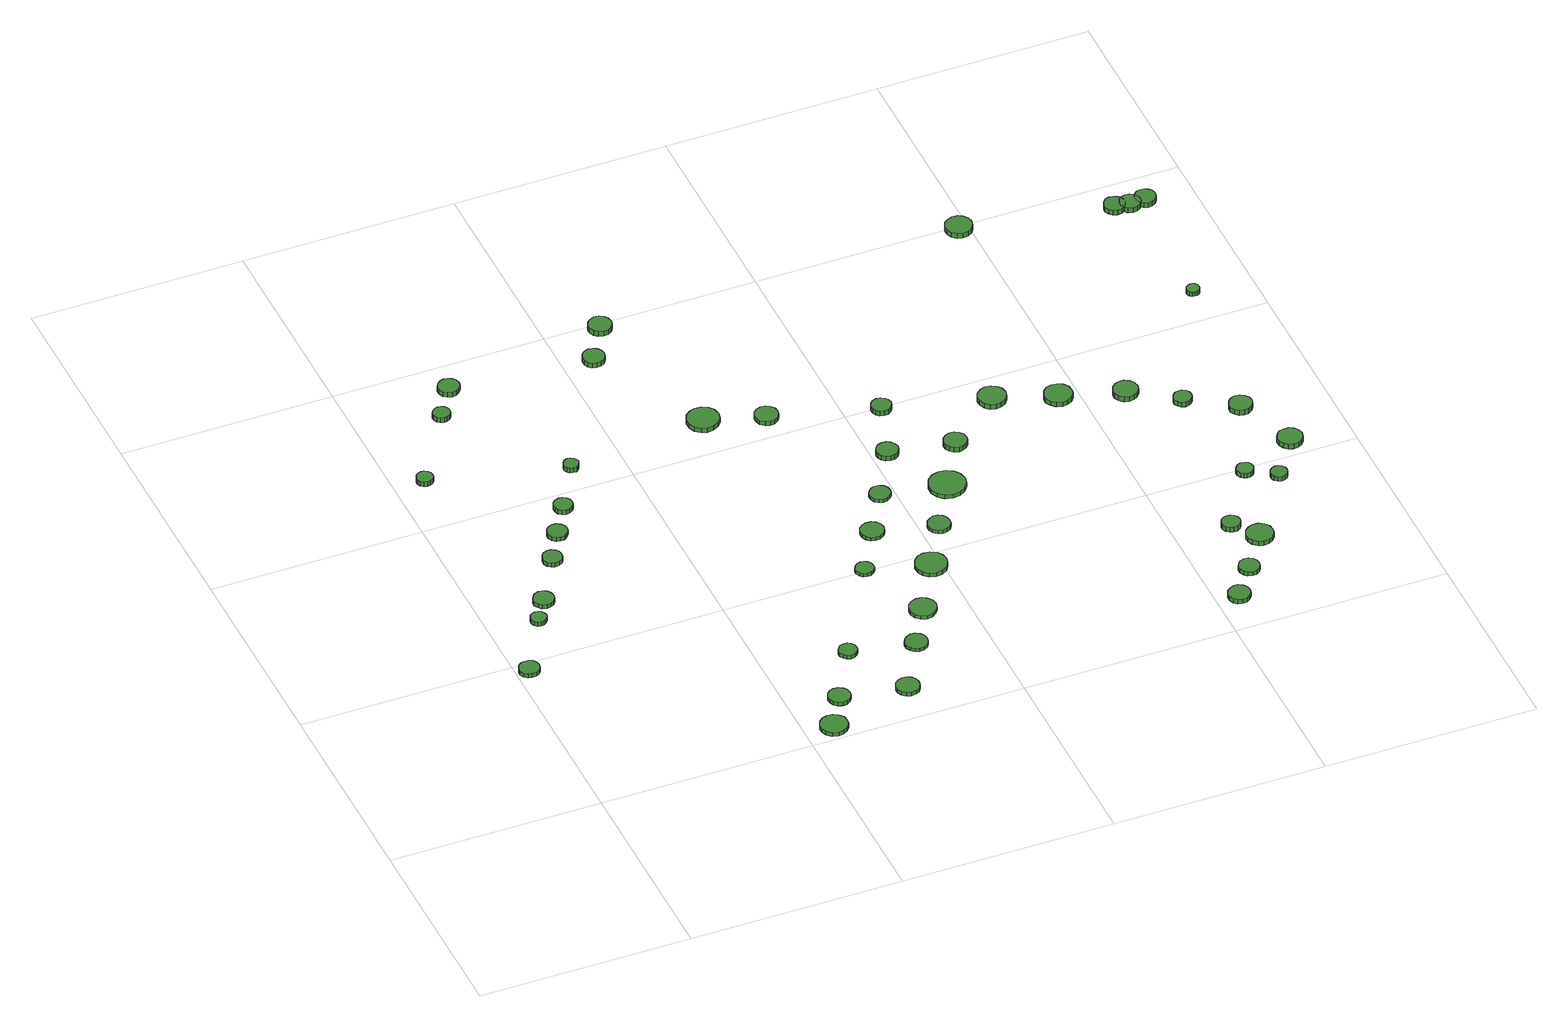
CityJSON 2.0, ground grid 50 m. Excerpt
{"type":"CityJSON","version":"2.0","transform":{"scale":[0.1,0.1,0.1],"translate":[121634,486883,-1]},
"CityObjects":{
"tree1":{"type":"SolitaryVegetationObject","attributes":{"function":"something"},"geometry":[{"type":"MultiSurface","lod":"1","boundaries":[[[0,1,2,3,4,5,6,7,8,9,10,11,12,13,14]],[[15,16,17,18,19,20,21,22,23,24,25,26,27,28,29]],[[0,29,28,1]],[[1,28,27,2]],[[2,27,26,3]],[[3,26,25,4]],[[4,25,24,5]],[[5,24,23,6]],[[6,23,22,7]],[[7,22,21,8]],[[8,21,20,9]],[[9,20,19,10]],[[10,19,18,11]],[[11,18,17,12]],[[12,17,16,13]],[[13,16,15,14]],[[14,15,29,0]]]}]},
"tree2":{"type":"SolitaryVegetationObject","attributes":{"function":"something"},"geometry":[{"type":"MultiSurface","lod":"1","boundaries":[[[30,31,32,33,34,35,36,37,38,39,40,41,42,43,44]],[[45,46,47,48,49,50,51,52,53,54,55,56,57,58,59]],[[30,59,58,31]],[[31,58,57,32]],[[32,57,56,33]],[[33,56,55,34]],[[34,55,54,35]],[[35,54,53,36]],[[36,53,52,37]],[[37,52,51,38]],[[38,51,50,39]],[[39,50,49,40]],[[40,49,48,41]],[[41,48,47,42]],[[42,47,46,43]],[[43,46,45,44]],[[44,45,59,30]]]}]},
"tree3":{"type":"SolitaryVegetationObject","attributes":{"function":"something"},"geometry":[{"type":"MultiSurface","lod":"1","boundaries":[[[60,61,62,63,64,65,66,67,68,69,70,71,72,73,74]],[[75,76,77,78,79,80,81,82,83,84,85,86,87,88,89]],[[60,89,88,61]],[[61,88,87,62]],[[62,87,86,63]],[[63,86,85,64]],[[64,85,84,65]],[[65,84,83,66]],[[66,83,82,67]],[[67,82,81,68]],[[68,81,80,69]],[[69,80,79,70]],[[70,79,78,71]],[[71,78,77,72]],[[72,77,76,73]],[[73,76,75,74]],[[74,75,89,60]]]}]},
"tree4":{"type":"SolitaryVegetationObject","attributes":{"function":"something"},"geometry":[{"type":"MultiSurface","lod":"1","boundaries":[[[90,91,92,93,94,95,96,97,98,99,100,101,102,103,104]],[[105,106,107,108,109,110,111,112,113,114,115,116,117,118,119]],[[90,119,118,91]],[[91,118,117,92]],[[92,117,116,93]],[[93,116,115,94]],[[94,115,114,95]],[[95,114,113,96]],[[96,113,112,97]],[[97,112,111,98]],[[98,111,110,99]],[[99,110,109,100]],[[100,109,108,101]],[[101,108,107,102]],[[102,107,106,103]],[[103,106,105,104]],[[104,105,119,90]]]}]},
"tree5":{"type":"SolitaryVegetationObject","attributes":{"function":"something"},"geometry":[{"type":"MultiSurface","lod":"1","boundaries":[[[120,121,122,123,124,125,126,127,128,129,130,131,132,133,134]],[[135,136,137,138,139,140,141,142,143,144,145,146,147,148,149]],[[120,149,148,121]],[[121,148,147,122]],[[122,147,146,123]],[[123,146,145,124]],[[124,145,144,125]],[[125,144,143,126]],[[126,143,142,127]],[[127,142,141,128]],[[128,141,140,129]],[[129,140,139,130]],[[130,139,138,131]],[[131,138,137,132]],[[132,137,136,133]],[[133,136,135,134]],[[134,135,149,120]]]}]},
"tree6":{"type":"SolitaryVegetationObject","attributes":{"function":"something"},"geometry":[{"type":"MultiSurface","lod":"1","boundaries":[[[150,151,152,153,154,155,156,157,158,159,160,161,162,163,164]],[[165,166,167,168,169,170,171,172,173,174,175,176,177,178,179]],[[150,179,178,151]],[[151,178,177,152]],[[152,177,176,153]],[[153,176,175,154]],[[154,175,174,155]],[[155,174,173,156]],[[156,173,172,157]],[[157,172,171,158]],[[158,171,170,159]],[[159,170,169,160]],[[160,169,168,161]],[[161,168,167,162]],[[162,167,166,163]],[[163,166,165,164]],[[164,165,179,150]]]}]},
"tree7":{"type":"SolitaryVegetationObject","attributes":{"function":"something"},"geometry":[{"type":"MultiSurface","lod":"1","boundaries":[[[180,181,182,183,184,185,186,187,188,189,190,191,192,193,194]],[[195,196,197,198,199,200,201,202,203,204,205,206,207,208,209]],[[180,209,208,181]],[[181,208,207,182]],[[182,207,206,183]],[[183,206,205,184]],[[184,205,204,185]],[[185,204,203,186]],[[186,203,202,187]],[[187,202,201,188]],[[188,201,200,189]],[[189,200,199,190]],[[190,199,198,191]],[[191,198,197,192]],[[192,197,196,193]],[[193,196,195,194]],[[194,195,209,180]]]}]},
"tree8":{"type":"SolitaryVegetationObject","attributes":{"function":"something"},"geometry":[{"type":"MultiSurface","lod":"1","boundaries":[[[210,211,212,213,214,215,216,217,218,219,220,221,222,223,224]],[[225,226,227,228,229,230,231,232,233,234,235,236,237,238,239]],[[210,239,238,211]],[[211,238,237,212]],[[212,237,236,213]],[[213,236,235,214]],[[214,235,234,215]],[[215,234,233,216]],[[216,233,232,217]],[[217,232,231,218]],[[218,231,230,219]],[[219,230,229,220]],[[220,229,228,221]],[[221,228,227,222]],[[222,227,226,223]],[[223,226,225,224]],[[224,225,239,210]]]}]},
"tree9":{"type":"SolitaryVegetationObject","attributes":{"function":"something"},"geometry":[{"type":"MultiSurface","lod":"1","boundaries":[[[240,241,242,243,244,245,246,247,248,249,250,251,252,253,254]],[[255,256,257,258,259,260,261,262,263,264,265,266,267,268,269]],[[240,269,268,241]],[[241,268,267,242]],[[242,267,266,243]],[[243,266,265,244]],[[244,265,264,245]],[[245,264,263,246]],[[246,263,262,247]],[[247,262,261,248]],[[248,261,260,249]],[[249,260,259,250]],[[250,259,258,251]],[[251,258,257,252]],[[252,257,256,253]],[[253,256,255,254]],[[254,255,269,240]]]}]},
"tree10":{"type":"SolitaryVegetationObject","attributes":{"function":"something"},"geometry":[{"type":"MultiSurface","lod":"1","boundaries":[[[270,271,272,273,274,275,276,277,278,279,280,281,282,283,284]],[[285,286,287,288,289,290,291,292,293,294,295,296,297,298,299]],[[270,299,298,271]],[[271,298,297,272]],[[272,297,296,273]],[[273,296,295,274]],[[274,295,294,275]],[[275,294,293,276]],[[276,293,292,277]],[[277,292,291,278]],[[278,291,290,279]],[[279,290,289,280]],[[280,289,288,281]],[[281,288,287,282]],[[282,287,286,283]],[[283,286,285,284]],[[284,285,299,270]]]}]},
"tree11":{"type":"SolitaryVegetationObject","attributes":{"function":"something"},"geometry":[{"type":"MultiSurface","lod":"1","boundaries":[[[300,301,302,303,304,305,306,307,308,309,310,311,312,313,314]],[[315,316,317,318,319,320,321,322,323,324,325,326,327,328,329]],[[300,329,328,301]],[[301,328,327,302]],[[302,327,326,303]],[[303,326,325,304]],[[304,325,324,305]],[[305,324,323,306]],[[306,323,322,307]],[[307,322,321,308]],[[308,321,320,309]],[[309,320,319,310]],[[310,319,318,311]],[[311,318,317,312]],[[312,317,316,313]],[[313,316,315,314]],[[314,315,329,300]]]}]},
"tree12":{"type":"SolitaryVegetationObject","attributes":{"function":"something"},"geometry":[{"type":"MultiSurface","lod":"1","boundaries":[[[330,331,332,333,334,335,336,337,338,339,340,341,342,343,344]],[[345,346,347,348,349,350,351,352,353,354,355,356,357,358,359]],[[330,359,358,331]],[[331,358,357,332]],[[332,357,356,333]],[[333,356,355,334]],[[334,355,354,335]],[[335,354,353,336]],[[336,353,352,337]],[[337,352,351,338]],[[338,351,350,339]],[[339,350,349,340]],[[340,349,348,341]],[[341,348,347,342]],[[342,347,346,343]],[[343,346,345,344]],[[344,345,359,330]]]}]},
"tree13":{"type":"SolitaryVegetationObject","attributes":{"function":"something"},"geometry":[{"type":"MultiSurface","lod":"1","boundaries":[[[360,361,362,363,364,365,366,367,368,369,370,371,372,373,374]],[[375,376,377,378,379,380,381,382,383,384,385,386,387,388,389]],[[360,389,388,361]],[[361,388,387,362]],[[362,387,386,363]],[[363,386,385,364]],[[364,385,384,365]],[[365,384,383,366]],[[366,383,382,367]],[[367,382,381,368]],[[368,381,380,369]],[[369,380,379,370]],[[370,379,378,371]],[[371,378,377,372]],[[372,377,376,373]],[[373,376,375,374]],[[374,375,389,360]]]}]},
"tree14":{"type":"SolitaryVegetationObject","attributes":{"function":"something"},"geometry":[{"type":"MultiSurface","lod":"1","boundaries":[[[390,391,392,393,394,395,396,397,398,399,400,401,402,403,404]],[[405,406,407,408,409,410,411,412,413,414,415,416,417,418,419]],[[390,419,418,391]],[[391,418,417,392]],[[392,417,416,393]],[[393,416,415,394]],[[394,415,414,395]],[[395,414,413,396]],[[396,413,412,397]],[[397,412,411,398]],[[398,411,410,399]],[[399,410,409,400]],[[400,409,408,401]],[[401,408,407,402]],[[402,407,406,403]],[[403,406,405,404]],[[404,405,419,390]]]}]},
"tree15":{"type":"SolitaryVegetationObject","attributes":{"function":"something"},"geometry":[{"type":"MultiSurface","lod":"1","boundaries":[[[420,421,422,423,424,425,426,427,428,429,430,431,432,433,434]],[[435,436,437,438,439,440,441,442,443,444,445,446,447,448,449]],[[420,449,448,421]],[[421,448,447,422]],[[422,447,446,423]],[[423,446,445,424]],[[424,445,444,425]],[[425,444,443,426]],[[426,443,442,427]],[[427,442,441,428]],[[428,441,440,429]],[[429,440,439,430]],[[430,439,438,431]],[[431,438,437,432]],[[432,437,436,433]],[[433,436,435,434]],[[434,435,449,420]]]}]},
"tree16":{"type":"SolitaryVegetationObject","attributes":{"function":"something"},"geometry":[{"type":"MultiSurface","lod":"1","boundaries":[[[450,451,452,453,454,455,456,457,458,459,460,461,462,463,464]],[[465,466,467,468,469,470,471,472,473,474,475,476,477,478,479]],[[450,479,478,451]],[[451,478,477,452]],[[452,477,476,453]],[[453,476,475,454]],[[454,475,474,455]],[[455,474,473,456]],[[456,473,472,457]],[[457,472,471,458]],[[458,471,470,459]],[[459,470,469,460]],[[460,469,468,461]],[[461,468,467,462]],[[462,467,466,463]],[[463,466,465,464]],[[464,465,479,450]]]}]},
"tree17":{"type":"SolitaryVegetationObject","attributes":{"function":"something"},"geometry":[{"type":"MultiSurface","lod":"1","boundaries":[[[480,481,482,483,484,485,486,487,488,489,490,491,492,493,494]],[[495,496,497,498,499,500,501,502,503,504,505,506,507,508,509]],[[480,509,508,481]],[[481,508,507,482]],[[482,507,506,483]],[[483,506,505,484]],[[484,505,504,485]],[[485,504,503,486]],[[486,503,502,487]],[[487,502,501,488]],[[488,501,500,489]],[[489,500,499,490]],[[490,499,498,491]],[[491,498,497,492]],[[492,497,496,493]],[[493,496,495,494]],[[494,495,509,480]]]}]},
"tree18":{"type":"SolitaryVegetationObject","attributes":{"function":"something"},"geometry":[{"type":"MultiSurface","lod":"1","boundaries":[[[510,511,512,513,514,515,516,517,518,519,520,521,522,523,524]],[[525,526,527,528,529,530,531,532,533,534,535,536,537,538,539]],[[510,539,538,511]],[[511,538,537,512]],[[512,537,536,513]],[[513,536,535,514]],[[514,535,534,515]],[[515,534,533,516]],[[516,533,532,517]],[[517,532,531,518]],[[518,531,530,519]],[[519,530,529,520]],[[520,529,528,521]],[[521,528,527,522]],[[522,527,526,523]],[[523,526,525,524]],[[524,525,539,510]]]}]},
"tree19":{"type":"SolitaryVegetationObject","attributes":{"function":"something"},"geometry":[{"type":"MultiSurface","lod":"1","boundaries":[[[540,541,542,543,544,545,546,547,548,549,550,551,552,553,554]],[[555,556,557,558,559,560,561,562,563,564,565,566,567,568,569]],[[540,569,568,541]],[[541,568,567,542]],[[542,567,566,543]],[[543,566,565,544]],[[544,565,564,545]],[[545,564,563,546]],[[546,563,562,547]],[[547,562,561,548]],[[548,561,560,549]],[[549,560,559,550]],[[550,559,558,551]],[[551,558,557,552]],[[552,557,556,553]],[[553,556,555,554]],[[554,555,569,540]]]}]},
"tree20":{"type":"SolitaryVegetationObject","attributes":{"function":"something"},"geometry":[{"type":"MultiSurface","lod":"1","boundaries":[[[570,571,572,573,574,575,576,577,578,579,580,581,582,583,584]],[[585,586,587,588,589,590,591,592,593,594,595,596,597,598,599]],[[570,599,598,571]],[[571,598,597,572]],[[572,597,596,573]],[[573,596,595,574]],[[574,595,594,575]],[[575,594,593,576]],[[576,593,592,577]],[[577,592,591,578]],[[578,591,590,579]],[[579,590,589,580]],[[580,589,588,581]],[[581,588,587,582]],[[582,587,586,583]],[[583,586,585,584]],[[584,585,599,570]]]}]},
"tree21":{"type":"SolitaryVegetationObject","attributes":{"function":"something"},"geometry":[{"type":"MultiSurface","lod":"1","boundaries":[[[600,601,602,603,604,605,606,607,608,609,610,611,612,613,614]],[[615,616,617,618,619,620,621,622,623,624,625,626,627,628,629]],[[600,629,628,601]],[[601,628,627,602]],[[602,627,626,603]],[[603,626,625,604]],[[604,625,624,605]],[[605,624,623,606]],[[606,623,622,607]],[[607,622,621,608]],[[608,621,620,609]],[[609,620,619,610]],[[610,619,618,611]],[[611,618,617,612]],[[612,617,616,613]],[[613,616,615,614]],[[614,615,629,600]]]}]},
"tree22":{"type":"SolitaryVegetationObject","attributes":{"function":"something"},"geometry":[{"type":"MultiSurface","lod":"1","boundaries":[[[630,631,632,633,634,635,636,637,638,639,640,641,642,643,644]],[[645,646,647,648,649,650,651,652,653,654,655,656,657,658,659]],[[630,659,658,631]],[[631,658,657,632]],[[632,657,656,633]],[[633,656,655,634]],[[634,655,654,635]],[[635,654,653,636]],[[636,653,652,637]],[[637,652,651,638]],[[638,651,650,639]],[[639,650,649,640]],[[640,649,648,641]],[[641,648,647,642]],[[642,647,646,643]],[[643,646,645,644]],[[644,645,659,630]]]}]},
"tree23":{"type":"SolitaryVegetationObject","attributes":{"function":"something"},"geometry":[{"type":"MultiSurface","lod":"1","boundaries":[[[660,661,662,663,664,665,666,667,668,669,670,671,672,673,674]],[[675,676,677,678,679,680,681,682,683,684,685,686,687,688,689]],[[660,689,688,661]],[[661,688,687,662]],[[662,687,686,663]],[[663,686,685,664]],[[664,685,684,665]],[[665,684,683,666]],[[666,683,682,667]],[[667,682,681,668]],[[668,681,680,669]],[[669,680,679,670]],[[670,679,678,671]],[[671,678,677,672]],[[672,677,676,673]],[[673,676,675,674]],[[674,675,689,660]]]}]},
"tree24":{"type":"SolitaryVegetationObject","attributes":{"function":"something"},"geometry":[{"type":"MultiSurface","lod":"1","boundaries":[[[690,691,692,693,694,695,696,697,698,699,700,701,702,703,704]],[[705,706,707,708,709,710,711,712,713,714,715,716,717,718,719]],[[690,719,718,691]],[[691,718,717,692]],[[692,717,716,693]],[[693,716,715,694]],[[694,715,714,695]],[[695,714,713,696]],[[696,713,712,697]],[[697,712,711,698]],[[698,711,710,699]],[[699,710,709,700]],[[700,709,708,701]],[[701,708,707,702]],[[702,707,706,703]],[[703,706,705,704]],[[704,705,719,690]]]}]},
"tree25":{"type":"SolitaryVegetationObject","attributes":{"function":"something"},"geometry":[{"type":"MultiSurface","lod":"1","boundaries":[[[720,721,722,723,724,725,726,727,728,729,730,731,732,733,734]],[[735,736,737,738,739,740,741,742,743,744,745,746,747,748,749]],[[720,749,748,721]],[[721,748,747,722]],[[722,747,746,723]],[[723,746,745,724]],[[724,745,744,725]],[[725,744,743,726]],[[726,743,742,727]],[[727,742,741,728]],[[728,741,740,729]],[[729,740,739,730]],[[730,739,738,731]],[[731,738,737,732]],[[732,737,736,733]],[[733,736,735,734]],[[734,735,749,720]]]}]},
"tree26":{"type":"SolitaryVegetationObject","attributes":{"function":"something"},"geometry":[{"type":"MultiSurface","lod":"1","boundaries":[[[750,751,752,753,754,755,756,757,758,759,760,761,762,763,764]],[[765,766,767,768,769,770,771,772,773,774,775,776,777,778,779]],[[750,779,778,751]],[[751,778,777,752]],[[752,777,776,753]],[[753,776,775,754]],[[754,775,774,755]],[[755,774,773,756]],[[756,773,772,757]],[[757,772,771,758]],[[758,771,770,759]],[[759,770,769,760]],[[760,769,768,761]],[[761,768,767,762]],[[762,767,766,763]],[[763,766,765,764]],[[764,765,779,750]]]}]},
"tree27":{"type":"SolitaryVegetationObject","attributes":{"function":"something"},"geometry":[{"type":"MultiSurface","lod":"1","boundaries":[[[780,781,782,783,784,785,786,787,788,789,790,791,792,793,794]],[[795,796,797,798,799,800,801,802,803,804,805,806,807,808,809]],[[780,809,808,781]],[[781,808,807,782]],[[782,807,806,783]],[[783,806,805,784]],[[784,805,804,785]],[[785,804,803,786]],[[786,803,802,787]],[[787,802,801,788]],[[788,801,800,789]],[[789,800,799,790]],[[790,799,798,791]],[[791,798,797,792]],[[792,797,796,793]],[[793,796,795,794]],[[794,795,809,780]]]}]},
"tree28":{"type":"SolitaryVegetationObject","attributes":{"function":"something"},"geometry":[{"type":"MultiSurface","lod":"1","boundaries":[[[810,811,812,813,814,815,816,817,818,819,820,821,822,823,824]],[[825,826,827,828,829,830,831,832,833,834,835,836,837,838,839]],[[810,839,838,811]],[[811,838,837,812]],[[812,837,836,813]],[[813,836,835,814]],[[814,835,834,815]],[[815,834,833,816]],[[816,833,832,817]],[[817,832,831,818]],[[818,831,830,819]],[[819,830,829,820]],[[820,829,828,821]],[[821,828,827,822]],[[822,827,826,823]],[[823,826,825,824]],[[824,825,839,810]]]}]},
"tree29":{"type":"SolitaryVegetationObject","attributes":{"function":"something"},"geometry":[{"type":"MultiSurface","lod":"1","boundaries":[[[840,841,842,843,844,845,846,847,848,849,850,851,852,853,854]],[[855,856,857,858,859,860,861,862,863,864,865,866,867,868,869]],[[840,869,868,841]],[[841,868,867,842]],[[842,867,866,843]],[[843,866,865,844]],[[844,865,864,845]],[[845,864,863,846]],[[846,863,862,847]],[[847,862,861,848]],[[848,861,860,849]],[[849,860,859,850]],[[850,859,858,851]],[[851,858,857,852]],[[852,857,856,853]],[[853,856,855,854]],[[854,855,869,840]]]}]},
"tree30":{"type":"SolitaryVegetationObject","attributes":{"function":"something"},"geometry":[{"type":"MultiSurface","lod":"1","boundaries":[[[870,871,872,873,874,875,876,877,878,879,880,881,882,883,884]],[[885,886,887,888,889,890,891,892,893,894,895,896,897,898,899]],[[870,899,898,871]],[[871,898,897,872]],[[872,897,896,873]],[[873,896,895,874]],[[874,895,894,875]],[[875,894,893,876]],[[876,893,892,877]],[[877,892,891,878]],[[878,891,890,879]],[[879,890,889,880]],[[880,889,888,881]],[[881,888,887,882]],[[882,887,886,883]],[[883,886,885,884]],[[884,885,899,870]]]}]},
"tree31":{"type":"SolitaryVegetationObject","attributes":{"function":"something"},"geometry":[{"type":"MultiSurface","lod":"1","boundaries":[[[900,901,902,903,904,905,906,907,908,909,910,911,912,913,914]],[[915,916,917,918,919,920,921,922,923,924,925,926,927,928,929]],[[900,929,928,901]],[[901,928,927,902]],[[902,927,926,903]],[[903,926,925,904]],[[904,925,924,905]],[[905,924,923,906]],[[906,923,922,907]],[[907,922,921,908]],[[908,921,920,909]],[[909,920,919,910]],[[910,919,918,911]],[[911,918,917,912]],[[912,917,916,913]],[[913,916,915,914]],[[914,915,929,900]]]}]},
"tree32":{"type":"SolitaryVegetationObject","attributes":{"function":"something"},"geometry":[{"type":"MultiSurface","lod":"1","boundaries":[[[930,931,932,933,934,935,936,937,938,939,940,941,942,943,944]],[[945,946,947,948,949,950,951,952,953,954,955,956,957,958,959]],[[930,959,958,931]],[[931,958,957,932]],[[932,957,956,933]],[[933,956,955,934]],[[934,955,954,935]],[[935,954,953,936]],[[936,953,952,937]],[[937,952,951,938]],[[938,951,950,939]],[[939,950,949,940]],[[940,949,948,941]],[[941,948,947,942]],[[942,947,946,943]],[[943,946,945,944]],[[944,945,959,930]]]}]},
"tree33":{"type":"SolitaryVegetationObject","attributes":{"function":"something"},"geometry":[{"type":"MultiSurface","lod":"1","boundaries":[[[960,961,962,963,964,965,966,967,968,969,970,971,972,973,974]],[[975,976,977,978,979,980,981,982,983,984,985,986,987,988,989]],[[960,989,988,961]],[[961,988,987,962]],[[962,987,986,963]],[[963,986,985,964]],[[964,985,984,965]],[[965,984,983,966]],[[966,983,982,967]],[[967,982,981,968]],[[968,981,980,969]],[[969,980,979,970]],[[970,979,978,971]],[[971,978,977,972]],[[972,977,976,973]],[[973,976,975,974]],[[974,975,989,960]]]}]},
"tree34":{"type":"SolitaryVegetationObject","attributes":{"function":"something"},"geometry":[{"type":"MultiSurface","lod":"1","boundaries":[[[990,991,992,993,994,995,996,997,998,999,1000,1001,1002,1003,1004]],[[1005,1006,1007,1008,1009,1010,1011,1012,1013,1014,1015,1016,1017,1018,1019]],[[990,1019,1018,991]],[[991,1018,1017,992]],[[992,1017,1016,993]],[[993,1016,1015,994]],[[994,1015,1014,995]],[[995,1014,1013,996]],[[996,1013,1012,997]],[[997,1012,1011,998]],[[998,1011,1010,999]],[[999,1010,1009,1000]],[[1000,1009,1008,1001]],[[1001,1008,1007,1002]],[[1002,1007,1006,1003]],[[1003,1006,1005,1004]],[[1004,1005,1019,990]]]}]},
"tree35":{"type":"SolitaryVegetationObject","attributes":{"function":"something"},"geometry":[{"type":"MultiSurface","lod":"1","boundaries":[[[1020,1021,1022,1023,1024,1025,1026,1027,1028,1029,1030,1031,1032,1033,1034]],[[1035,1036,1037,1038,1039,1040,1041,1042,1043,1044,1045,1046,1047,1048,1049]],[[1020,1049,1048,1021]],[[1021,1048,1047,1022]],[[1022,1047,1046,1023]],[[1023,1046,1045,1024]],[[1024,1045,1044,1025]],[[1025,1044,1043,1026]],[[1026,1043,1042,1027]],[[1027,1042,1041,1028]],[[1028,1041,1040,1029]],[[1029,1040,1039,1030]],[[1030,1039,1038,1031]],[[1031,1038,1037,1032]],[[1032,1037,1036,1033]],[[1033,1036,1035,1034]],[[1034,1035,1049,1020]]]}]},
"tree36":{"type":"SolitaryVegetationObject","attributes":{"function":"something"},"geometry":[{"type":"MultiSurface","lod":"1","boundaries":[[[1050,1051,1052,1053,1054,1055,1056,1057,1058,1059,1060,1061,1062,1063,1064]],[[1065,1066,1067,1068,1069,1070,1071,1072,1073,1074,1075,1076,1077,1078,1079]],[[1050,1079,1078,1051]],[[1051,1078,1077,1052]],[[1052,1077,1076,1053]],[[1053,1076,1075,1054]],[[1054,1075,1074,1055]],[[1055,1074,1073,1056]],[[1056,1073,1072,1057]],[[1057,1072,1071,1058]],[[1058,1071,1070,1059]],[[1059,1070,1069,1060]],[[1060,1069,1068,1061]],[[1061,1068,1067,1062]],[[1062,1067,1066,1063]],[[1063,1066,1065,1064]],[[1064,1065,1079,1050]]]}]},
"tree37":{"type":"SolitaryVegetationObject","attributes":{"function":"something"},"geometry":[{"type":"MultiSurface","lod":"1","boundaries":[[[1080,1081,1082,1083,1084,1085,1086,1087,1088,1089,1090,1091,1092,1093,1094]],[[1095,1096,1097,1098,1099,1100,1101,1102,1103,1104,1105,1106,1107,1108,1109]],[[1080,1109,1108,1081]],[[1081,1108,1107,1082]],[[1082,1107,1106,1083]],[[1083,1106,1105,1084]],[[1084,1105,1104,1085]],[[1085,1104,1103,1086]],[[1086,1103,1102,1087]],[[1087,1102,1101,1088]],[[1088,1101,1100,1089]],[[1089,1100,1099,1090]],[[1090,1099,1098,1091]],[[1091,1098,1097,1092]],[[1092,1097,1096,1093]],[[1093,1096,1095,1094]],[[1094,1095,1109,1080]]]}]},
"tree38":{"type":"SolitaryVegetationObject","attributes":{"function":"something"},"geometry":[{"type":"MultiSurface","lod":"1","boundaries":[[[1110,1111,1112,1113,1114,1115,1116,1117,1118,1119,1120,1121,1122,1123,1124]],[[1125,1126,1127,1128,1129,1130,1131,1132,1133,1134,1135,1136,1137,1138,1139]],[[1110,1139,1138,1111]],[[1111,1138,1137,1112]],[[1112,1137,1136,1113]],[[1113,1136,1135,1114]],[[1114,1135,1134,1115]],[[1115,1134,1133,1116]],[[1116,1133,1132,1117]],[[1117,1132,1131,1118]],[[1118,1131,1130,1119]],[[1119,1130,1129,1120]],[[1120,1129,1128,1121]],[[1121,1128,1127,1122]],[[1122,1127,1126,1123]],[[1123,1126,1125,1124]],[[1124,1125,1139,1110]]]}]},
"tree39":{"type":"SolitaryVegetationObject","attributes":{"function":"something"},"geometry":[{"type":"MultiSurface","lod":"1","boundaries":[[[1140,1141,1142,1143,1144,1145,1146,1147,1148,1149,1150,1151,1152,1153,1154]],[[1155,1156,1157,1158,1159,1160,1161,1162,1163,1164,1165,1166,1167,1168,1169]],[[1140,1169,1168,1141]],[[1141,1168,1167,1142]],[[1142,1167,1166,1143]],[[1143,1166,1165,1144]],[[1144,1165,1164,1145]],[[1145,1164,1163,1146]],[[1146,1163,1162,1147]],[[1147,1162,1161,1148]],[[1148,1161,1160,1149]],[[1149,1160,1159,1150]],[[1150,1159,1158,1151]],[[1151,1158,1157,1152]],[[1152,1157,1156,1153]],[[1153,1156,1155,1154]],[[1154,1155,1169,1140]]]}]},
"tree40":{"type":"SolitaryVegetationObject","attributes":{"function":"something"},"geometry":[{"type":"MultiSurface","lod":"1","boundaries":[[[1170,1171,1172,1173,1174,1175,1176,1177,1178,1179,1180,1181,1182,1183,1184]],[[1185,1186,1187,1188,1189,1190,1191,1192,1193,1194,1195,1196,1197,1198,1199]],[[1170,1199,1198,1171]],[[1171,1198,1197,1172]],[[1172,1197,1196,1173]],[[1173,1196,1195,1174]],[[1174,1195,1194,1175]],[[1175,1194,1193,1176]],[[1176,1193,1192,1177]],[[1177,1192,1191,1178]],[[1178,1191,1190,1179]],[[1179,1190,1189,1180]],[[1180,1189,1188,1181]],[[1181,1188,1187,1182]],[[1182,1187,1186,1183]],[[1183,1186,1185,1184]],[[1184,1185,1199,1170]]]}]},
"tree41":{"type":"SolitaryVegetationObject","attributes":{"function":"something"},"geometry":[{"type":"MultiSurface","lod":"1","boundaries":[[[1200,1201,1202,1203,1204,1205,1206,1207,1208,1209,1210,1211,1212,1213,1214]],[[1215,1216,1217,1218,1219,1220,1221,1222,1223,1224,1225,1226,1227,1228,1229]],[[1200,1229,1228,1201]],[[1201,1228,1227,1202]],[[1202,1227,1226,1203]],[[1203,1226,1225,1204]],[[1204,1225,1224,1205]],[[1205,1224,1223,1206]],[[1206,1223,1222,1207]],[[1207,1222,1221,1208]],[[1208,1221,1220,1209]],[[1209,1220,1219,1210]],[[1210,1219,1218,1211]],[[1211,1218,1217,1212]],[[1212,1217,1216,1213]],[[1213,1216,1215,1214]],[[1214,1215,1229,1200]]]}]},
"tree42":{"type":"SolitaryVegetationObject","attributes":{"function":"something"},"geometry":[{"type":"MultiSurface","lod":"1","boundaries":[[[1230,1231,1232,1233,1234,1235,1236,1237,1238,1239,1240,1241,1242,1243,1244]],[[1245,1246,1247,1248,1249,1250,1251,1252,1253,1254,1255,1256,1257,1258,1259]],[[1230,1259,1258,1231]],[[1231,1258,1257,1232]],[[1232,1257,1256,1233]],[[1233,1256,1255,1234]],[[1234,1255,1254,1235]],[[1235,1254,1253,1236]],[[1236,1253,1252,1237]],[[1237,1252,1251,1238]],[[1238,1251,1250,1239]],[[1239,1250,1249,1240]],[[1240,1249,1248,1241]],[[1241,1248,1247,1242]],[[1242,1247,1246,1243]],[[1243,1246,1245,1244]],[[1244,1245,1259,1230]]]}]},
"tree43":{"type":"SolitaryVegetationObject","attributes":{"function":"something"},"geometry":[{"type":"MultiSurface","lod":"1","boundaries":[[[1260,1261,1262,1263,1264,1265,1266,1267,1268,1269,1270,1271,1272,1273,1274]],[[1275,1276,1277,1278,1279,1280,1281,1282,1283,1284,1285,1286,1287,1288,1289]],[[1260,1289,1288,1261]],[[1261,1288,1287,1262]],[[1262,1287,1286,1263]],[[1263,1286,1285,1264]],[[1264,1285,1284,1265]],[[1265,1284,1283,1266]],[[1266,1283,1282,1267]],[[1267,1282,1281,1268]],[[1268,1281,1280,1269]],[[1269,1280,1279,1270]],[[1270,1279,1278,1271]],[[1271,1278,1277,1272]],[[1272,1277,1276,1273]],[[1273,1276,1275,1274]],[[1274,1275,1289,1260]]]}]},
"tree44":{"type":"SolitaryVegetationObject","attributes":{"function":"something"},"geometry":[{"type":"MultiSurface","lod":"1","boundaries":[[[1290,1291,1292,1293,1294,1295,1296,1297,1298,1299,1300,1301,1302,1303,1304]],[[1305,1306,1307,1308,1309,1310,1311,1312,1313,1314,1315,1316,1317,1318,1319]],[[1290,1319,1318,1291]],[[1291,1318,1317,1292]],[[1292,1317,1316,1293]],[[1293,1316,1315,1294]],[[1294,1315,1314,1295]],[[1295,1314,1313,1296]],[[1296,1313,1312,1297]],[[1297,1312,1311,1298]],[[1298,1311,1310,1299]],[[1299,1310,1309,1300]],[[1300,1309,1308,1301]],[[1301,1308,1307,1302]],[[1302,1307,1306,1303]],[[1303,1306,1305,1304]],[[1304,1305,1319,1290]]]}]},
"tree45":{"type":"SolitaryVegetationObject","attributes":{"function":"something"},"geometry":[{"type":"MultiSurface","lod":"1","boundaries":[[[1320,1321,1322,1323,1324,1325,1326,1327,1328,1329,1330,1331,1332,1333,1334]],[[1335,1336,1337,1338,1339,1340,1341,1342,1343,1344,1345,1346,1347,1348,1349]],[[1320,1349,1348,1321]],[[1321,1348,1347,1322]],[[1322,1347,1346,1323]],[[1323,1346,1345,1324]],[[1324,1345,1344,1325]],[[1325,1344,1343,1326]],[[1326,1343,1342,1327]],[[1327,1342,1341,1328]],[[1328,1341,1340,1329]],[[1329,1340,1339,1330]],[[1330,1339,1338,1331]],[[1331,1338,1337,1332]],[[1332,1337,1336,1333]],[[1333,1336,1335,1334]],[[1334,1335,1349,1320]]]}]},
"tree46":{"type":"SolitaryVegetationObject","attributes":{"function":"something"},"geometry":[{"type":"MultiSurface","lod":"1","boundaries":[[[1350,1351,1352,1353,1354,1355,1356,1357,1358,1359,1360,1361,1362,1363,1364]],[[1365,1366,1367,1368,1369,1370,1371,1372,1373,1374,1375,1376,1377,1378,1379]],[[1350,1379,1378,1351]],[[1351,1378,1377,1352]],[[1352,1377,1376,1353]],[[1353,1376,1375,1354]],[[1354,1375,1374,1355]],[[1355,1374,1373,1356]],[[1356,1373,1372,1357]],[[1357,1372,1371,1358]],[[1358,1371,1370,1359]],[[1359,1370,1369,1360]],[[1360,1369,1368,1361]],[[1361,1368,1367,1362]],[[1362,1367,1366,1363]],[[1363,1366,1365,1364]],[[1364,1365,1379,1350]]]}]}
},
"vertices":[
[54,473,17],[52,483,17],[46,491,17],[38,495,17],[28,496,17],[19,493,17],[11,487,17],[7,478,17],[7,468,17],[11,459,17],[19,453,17],[28,450,17],[38,451,17],[46,456,17],[52,463,17],[52,463,6],[46,456,6],[38,451,6],[28,450,6],[19,453,6],[11,459,6],[7,468,6],[7,478,6],[11,487,6],[19,493,6],[28,496,6],[38,495,6],[46,491,6],[52,483,6],[54,473,6],
[135,623,17],[133,630,17],[128,637,17],[122,640,17],[114,641,17],[107,639,17],[101,634,17],[98,627,17],[98,619,17],[101,612,17],[107,606,17],[114,604,17],[122,605,17],[128,609,17],[133,615,17],[133,615,6],[128,609,6],[122,605,6],[114,604,6],[107,606,6],[101,612,6],[98,619,6],[98,627,6],[101,634,6],[107,639,6],[114,641,6],[122,640,6],[128,637,6],[133,630,6],[135,623,6],
[175,678,17],[173,688,17],[167,696,17],[158,701,17],[149,702,17],[139,699,17],[132,692,17],[127,683,17],[127,673,17],[132,664,17],[139,657,17],[149,654,17],[158,655,17],[167,660,17],[173,668,17],[173,668,6],[167,660,6],[158,655,6],[149,654,6],[139,657,6],[132,664,6],[127,673,6],[127,683,6],[132,692,6],[139,699,6],[149,702,6],[158,701,6],[167,696,6],[173,688,6],[175,678,6],
[91,1156,19],[90,1164,19],[85,1170,19],[78,1174,19],[71,1175,19],[63,1172,19],[57,1167,19],[54,1160,19],[54,1152,19],[57,1145,19],[63,1140,19],[71,1137,19],[78,1138,19],[85,1142,19],[90,1148,19],[90,1148,6],[85,1142,6],[78,1138,6],[71,1137,6],[63,1140,6],[57,1145,6],[54,1152,6],[54,1160,6],[57,1167,6],[63,1172,6],[71,1175,6],[78,1174,6],[85,1170,6],[90,1164,6],[91,1156,6],
[246,800,17],[244,809,17],[239,817,17],[230,822,17],[221,823,17],[212,820,17],[205,814,17],[201,805,17],[201,795,17],[205,786,17],[212,780,17],[221,777,17],[230,778,17],[239,783,17],[244,791,17],[244,791,6],[239,783,6],[230,778,6],[221,777,6],[212,780,6],[205,786,6],[201,795,6],[201,805,6],[205,814,6],[212,820,6],[221,823,6],[230,822,6],[239,817,6],[244,809,6],[246,800,6],
[291,876,17],[289,886,17],[283,894,17],[275,899,17],[265,900,17],[256,897,17],[248,890,17],[244,881,17],[244,872,17],[248,862,17],[256,856,17],[265,853,17],[275,854,17],[283,859,17],[289,867,17],[289,867,6],[283,859,6],[275,854,6],[265,853,6],[256,856,6],[248,862,6],[244,872,6],[244,881,6],[248,890,6],[256,897,6],[265,900,6],[275,899,6],[283,894,6],[289,886,6],[291,876,6],
[598,39,16],[596,52,16],[588,62,16],[577,69,16],[564,70,16],[551,66,16],[541,57,16],[536,45,16],[536,32,16],[541,20,16],[551,11,16],[564,7,16],[577,9,16],[588,15,16],[596,26,16],[596,26,6],[588,15,6],[577,9,6],[564,7,6],[551,11,6],[541,20,6],[536,32,6],[536,45,6],[541,57,6],[551,66,6],[564,70,6],[577,69,6],[588,62,6],[596,52,6],[598,39,6],
[211,1342,20],[209,1350,20],[204,1357,20],[197,1361,20],[189,1362,20],[181,1359,20],[175,1354,20],[171,1346,20],[171,1338,20],[175,1330,20],[181,1325,20],[189,1322,20],[197,1323,20],[204,1327,20],[209,1334,20],[209,1334,7],[204,1327,7],[197,1323,7],[189,1322,7],[181,1325,7],[175,1330,7],[171,1338,7],[171,1346,7],[175,1354,7],[181,1359,7],[189,1362,7],[197,1361,7],[204,1357,7],[209,1350,7],[211,1342,7],
[336,954,18],[334,963,18],[329,970,18],[321,975,18],[312,976,18],[303,973,18],[296,967,18],[293,959,18],[293,949,18],[296,941,18],[303,935,18],[312,932,18],[321,933,18],[329,938,18],[334,945,18],[334,945,6],[329,938,6],[321,933,6],[312,932,6],[303,935,6],[296,941,6],[293,949,6],[293,959,6],[296,967,6],[303,973,6],[312,976,6],[321,975,6],[329,970,6],[334,963,6],[336,954,6],
[641,123,16],[639,134,16],[633,142,16],[623,148,16],[612,149,16],[602,146,16],[594,138,16],[590,128,16],[590,118,16],[594,108,16],[602,101,16],[612,97,16],[623,98,16],[633,104,16],[639,112,16],[639,112,7],[633,104,7],[623,98,7],[612,97,7],[602,101,7],[594,108,7],[590,118,7],[590,128,7],[594,138,7],[602,146,7],[612,149,7],[623,148,7],[633,142,7],[639,134,7],[641,123,7],
[266,1421,19],[264,1431,19],[258,1439,19],[249,1444,19],[239,1445,19],[229,1442,19],[221,1435,19],[217,1426,19],[217,1416,19],[221,1406,19],[229,1400,19],[239,1396,19],[249,1397,19],[258,1403,19],[264,1411,19],[264,1411,6],[258,1403,6],[249,1397,6],[239,1396,6],[229,1400,6],[221,1406,6],[217,1416,6],[217,1426,6],[221,1435,6],[229,1442,6],[239,1445,6],[249,1444,6],[258,1439,6],[264,1431,6],[266,1421,6],
[399,1068,24],[397,1075,24],[393,1081,24],[387,1085,24],[379,1086,24],[372,1083,24],[367,1079,24],[364,1072,24],[364,1065,24],[367,1058,24],[372,1053,24],[379,1051,24],[387,1051,24],[393,1055,24],[397,1061,24],[397,1061,11],[393,1055,11],[387,1051,11],[379,1051,11],[372,1053,11],[367,1058,11],[364,1065,11],[364,1072,11],[367,1079,11],[372,1083,11],[379,1086,11],[387,1085,11],[393,1081,11],[397,1075,11],[399,1068,11],
[714,258,17],[712,267,17],[707,274,17],[700,278,17],[691,279,17],[682,277,17],[676,271,17],[672,263,17],[672,254,17],[676,246,17],[682,240,17],[691,237,17],[700,238,17],[707,242,17],[712,250,17],[712,250,7],[707,242,7],[700,238,7],[691,237,7],[682,240,7],[676,246,7],[672,254,7],[672,263,7],[676,271,7],[682,277,7],[691,279,7],[700,278,7],[707,274,7],[712,267,7],[714,258,7],
[793,98,16],[791,109,16],[784,118,16],[775,123,16],[763,124,16],[753,121,16],[744,113,16],[740,103,16],[740,92,16],[744,82,16],[753,74,16],[763,71,16],[775,72,16],[784,77,16],[791,87,16],[791,87,6],[784,77,6],[775,72,6],[763,71,6],[753,74,6],[744,82,6],[740,92,6],[740,103,6],[744,113,6],[753,121,6],[763,124,6],[775,123,6],[784,118,6],[791,109,6],[793,98,6],
[868,228,15],[866,239,15],[860,248,15],[850,254,15],[839,255,15],[829,251,15],[821,244,15],[816,234,15],[816,223,15],[821,213,15],[829,205,15],[839,202,15],[850,203,15],[860,209,15],[866,218,15],[866,218,7],[860,209,7],[850,203,7],[839,202,7],[829,205,7],[821,213,7],[816,223,7],[816,234,7],[821,244,7],[829,251,7],[839,255,7],[850,254,7],[860,248,7],[866,239,7],[868,228,7],
[856,501,16],[855,510,16],[849,517,16],[842,521,16],[833,522,16],[824,519,16],[818,514,16],[814,505,16],[814,497,16],[818,488,16],[824,482,16],[833,480,16],[842,481,16],[849,485,16],[855,492,16],[855,492,7],[849,485,7],[842,481,7],[833,480,7],[824,482,7],[818,488,7],[814,497,7],[814,505,7],[818,514,7],[824,519,7],[833,522,7],[842,521,7],[849,517,7],[855,510,7],[856,501,7],
[595,1387,22],[593,1398,22],[587,1406,22],[578,1411,22],[567,1413,22],[557,1409,22],[549,1402,22],[545,1393,22],[545,1382,22],[549,1372,22],[557,1365,22],[567,1362,22],[578,1363,22],[587,1369,22],[593,1377,22],[593,1377,9],[587,1369,9],[578,1363,9],[567,1362,9],[557,1365,9],[549,1372,9],[545,1382,9],[545,1393,9],[549,1402,9],[557,1409,9],[567,1413,9],[578,1411,9],[587,1406,9],[593,1398,9],[595,1387,9],
[932,329,15],[929,342,15],[921,353,15],[910,360,15],[897,361,15],[884,357,15],[874,348,15],[869,336,15],[869,323,15],[874,310,15],[884,302,15],[897,297,15],[910,299,15],[921,306,15],[929,316,15],[929,316,7],[921,306,7],[910,299,7],[897,297,7],[884,302,7],[874,310,7],[869,323,7],[869,336,7],[874,348,7],[884,357,7],[897,361,7],[910,360,7],[921,353,7],[929,342,7],[932,329,7],
[746,1105,18],[743,1120,18],[734,1132,18],[720,1140,18],[705,1141,18],[691,1137,18],[679,1127,18],[673,1113,18],[673,1097,18],[679,1083,18],[691,1073,18],[705,1068,18],[720,1070,18],[734,1078,18],[743,1090,18],[743,1090,6],[734,1078,6],[720,1070,6],[705,1068,6],[691,1073,6],[679,1083,6],[673,1097,6],[673,1113,6],[679,1127,6],[691,1137,6],[705,1141,6],[720,1140,6],[734,1132,6],[743,1120,6],[746,1105,6],
[653,1486,18],[651,1497,18],[645,1506,18],[635,1512,18],[624,1513,18],[613,1509,18],[605,1502,18],[600,1492,18],[600,1480,18],[605,1470,18],[613,1463,18],[624,1459,18],[635,1460,18],[645,1466,18],[651,1475,18],[651,1475,5],[645,1466,5],[635,1460,5],[624,1459,5],[613,1463,5],[605,1470,5],[600,1480,5],[600,1492,5],[605,1502,5],[613,1509,5],[624,1513,5],[635,1512,5],[645,1506,5],[651,1497,5],[653,1486,5],
[928,613,16],[925,624,16],[919,633,16],[909,639,16],[898,640,16],[887,637,16],[878,629,16],[874,619,16],[874,607,16],[878,597,16],[887,589,16],[898,586,16],[909,587,16],[919,593,16],[925,602,16],[925,602,7],[919,593,7],[909,587,7],[898,586,7],[887,589,7],[878,597,7],[874,607,7],[874,619,7],[878,629,7],[887,637,7],[898,640,7],[909,639,7],[919,633,7],[925,624,7],[928,613,7],
[1012,459,17],[1008,474,17],[1000,486,17],[986,494,17],[971,495,17],[957,491,17],[945,480,17],[939,466,17],[939,451,17],[945,437,17],[957,427,17],[971,422,17],[986,424,17],[1000,432,17],[1008,444,17],[1008,444,7],[1000,432,7],[986,424,7],[971,422,7],[957,427,7],[945,437,7],[939,451,7],[939,466,7],[945,480,7],[957,491,7],[971,495,7],[986,494,7],[1000,486,7],[1008,474,7],[1012,459,7],
[869,1065,16],[867,1076,16],[860,1085,16],[851,1091,16],[839,1092,16],[829,1089,16],[820,1081,16],[816,1071,16],[816,1059,16],[820,1049,16],[829,1042,16],[839,1038,16],[851,1039,16],[860,1045,16],[867,1054,16],[867,1054,5],[860,1045,5],[851,1039,5],[839,1038,5],[829,1042,5],[820,1049,5],[816,1059,5],[816,1071,5],[820,1081,5],[829,1089,5],[839,1092,5],[851,1091,5],[860,1085,5],[867,1076,5],[869,1065,5],
[990,724,15],[988,734,15],[982,742,15],[973,747,15],[963,748,15],[954,745,15],[946,738,15],[942,729,15],[942,719,15],[946,709,15],[954,703,15],[963,699,15],[973,701,15],[982,706,15],[988,714,15],[988,714,6],[982,706,6],[973,701,6],[963,699,6],[954,703,6],[946,709,6],[942,719,6],[942,729,6],[946,738,6],[954,745,6],[963,748,6],[973,747,6],[982,742,6],[988,734,6],[990,724,6],
[1070,579,15],[1068,589,15],[1062,598,15],[1052,604,15],[1041,605,15],[1031,601,15],[1023,594,15],[1018,584,15],[1018,573,15],[1023,563,15],[1031,556,15],[1041,552,15],[1052,554,15],[1062,559,15],[1068,568,15],[1068,568,6],[1062,559,6],[1052,554,6],[1041,552,6],[1031,556,6],[1023,563,6],[1018,573,6],[1018,584,6],[1023,594,6],[1031,601,6],[1041,605,6],[1052,604,6],[1062,598,6],[1068,589,6],[1070,579,6],
[1062,849,19],[1059,859,19],[1053,868,19],[1044,873,19],[1034,874,19],[1023,871,19],[1016,864,19],[1011,854,19],[1011,844,19],[1016,834,19],[1023,827,19],[1034,824,19],[1044,825,19],[1053,830,19],[1059,839,19],[1059,839,6],[1053,830,6],[1044,825,6],[1034,824,6],[1023,827,6],[1016,834,6],[1011,844,6],[1011,854,6],[1016,864,6],[1023,871,6],[1034,874,6],[1044,873,6],[1053,868,6],[1059,859,6],[1062,849,6],
[1156,696,16],[1152,713,16],[1142,727,16],[1127,736,16],[1109,738,16],[1092,733,16],[1079,721,16],[1072,705,16],[1072,687,16],[1079,671,16],[1092,659,16],[1109,654,16],[1127,656,16],[1142,665,16],[1152,679,16],[1152,679,6],[1142,665,6],[1127,656,6],[1109,654,6],[1092,659,6],[1079,671,6],[1072,687,6],[1072,705,6],[1079,721,6],[1092,733,6],[1109,738,6],[1127,736,6],[1142,727,6],[1152,713,6],[1156,696,6],
[1105,990,22],[1103,1000,22],[1097,1007,22],[1089,1012,22],[1079,1013,22],[1070,1010,22],[1063,1004,22],[1059,995,22],[1059,985,22],[1063,976,22],[1070,970,22],[1079,967,22],[1089,968,22],[1097,973,22],[1103,981,22],[1103,981,9],[1097,973,9],[1089,968,9],[1079,967,9],[1070,970,9],[1063,976,9],[1059,985,9],[1059,995,9],[1063,1004,9],[1070,1010,9],[1079,1013,9],[1089,1012,9],[1097,1007,9],[1103,1000,9],[1105,990,9],
[1211,819,20],[1209,830,20],[1202,839,20],[1193,845,20],[1182,846,20],[1171,842,20],[1163,835,20],[1158,825,20],[1158,814,20],[1163,803,20],[1171,796,20],[1182,792,20],[1193,794,20],[1202,799,20],[1209,808,20],[1209,808,7],[1202,799,7],[1193,794,7],[1182,792,7],[1171,796,7],[1163,803,7],[1158,814,7],[1158,825,7],[1163,835,7],[1171,842,7],[1182,846,7],[1193,845,7],[1202,839,7],[1209,830,7],[1211,819,7],
[1578,103,18],[1576,114,18],[1570,122,18],[1561,128,18],[1550,129,18],[1540,125,18],[1532,118,18],[1528,109,18],[1528,98,18],[1532,88,18],[1540,81,18],[1550,78,18],[1561,79,18],[1570,85,18],[1576,93,18],[1576,93,6],[1570,85,6],[1561,79,6],[1550,78,6],[1540,81,6],[1532,88,6],[1528,98,6],[1528,109,6],[1532,118,6],[1540,125,6],[1550,129,6],[1561,128,6],[1570,122,6],[1576,114,6],[1578,103,6],
[1350,928,19],[1347,942,19],[1339,952,19],[1327,959,19],[1314,961,19],[1301,956,19],[1291,947,19],[1286,935,19],[1286,922,19],[1291,909,19],[1301,900,19],[1314,896,19],[1327,898,19],[1339,904,19],[1347,915,19],[1347,915,6],[1339,904,6],[1327,898,6],[1314,896,6],[1301,900,6],[1291,909,6],[1286,922,6],[1286,935,6],[1291,947,6],[1301,956,6],[1314,961,6],[1327,959,6],[1339,952,6],[1347,942,6],[1350,928,6],
[1633,182,16],[1631,192,16],[1625,200,16],[1617,205,16],[1607,206,16],[1597,203,16],[1590,196,16],[1586,187,16],[1586,177,16],[1590,168,16],[1597,161,16],[1607,158,16],[1617,159,16],[1625,164,16],[1631,172,16],[1631,172,5],[1625,164,5],[1617,159,5],[1607,158,5],[1597,161,5],[1590,168,5],[1586,177,5],[1586,187,5],[1590,196,5],[1597,203,5],[1607,206,5],[1617,205,5],[1625,200,5],[1631,192,5],[1633,182,5],
[1486,881,17],[1484,894,17],[1476,905,17],[1464,911,17],[1451,913,17],[1438,909,17],[1428,900,17],[1422,887,17],[1422,874,17],[1428,862,17],[1438,853,17],[1451,848,17],[1464,850,17],[1476,857,17],[1484,868,17],[1484,868,5],[1476,857,5],[1464,850,5],[1451,848,5],[1438,853,5],[1428,862,5],[1422,874,5],[1422,887,5],[1428,900,5],[1438,909,5],[1451,913,5],[1464,911,5],[1476,905,5],[1484,894,5],[1486,881,5],
[1651,331,19],[1649,340,19],[1644,347,19],[1636,351,19],[1627,352,19],[1619,350,19],[1612,344,19],[1608,335,19],[1608,326,19],[1612,318,19],[1619,312,19],[1627,310,19],[1636,310,19],[1644,315,19],[1649,322,19],[1649,322,6],[1644,315,6],[1636,310,6],[1627,310,6],[1619,312,6],[1612,318,6],[1608,326,6],[1608,335,6],[1612,344,6],[1619,350,6],[1627,352,6],[1636,351,6],[1644,347,6],[1649,340,6],[1651,331,6],
[1704,274,17],[1702,287,17],[1694,297,17],[1683,304,17],[1670,305,17],[1658,301,17],[1648,292,17],[1643,280,17],[1643,267,17],[1648,256,17],[1658,247,17],[1670,243,17],[1683,244,17],[1694,251,17],[1702,261,17],[1702,261,5],[1694,251,5],[1683,244,5],[1670,243,5],[1658,247,5],[1648,256,5],[1643,267,5],[1643,280,5],[1648,292,5],[1658,301,5],[1670,305,5],[1683,304,5],[1694,297,5],[1702,287,5],[1704,274,5],
[1623,835,19],[1620,847,19],[1613,857,19],[1603,863,19],[1591,864,19],[1580,860,19],[1571,852,19],[1566,841,19],[1566,829,19],[1571,818,19],[1580,810,19],[1591,807,19],[1603,808,19],[1613,814,19],[1620,824,19],[1620,824,6],[1613,814,6],[1603,808,6],[1591,807,6],[1580,810,6],[1571,818,6],[1566,829,6],[1566,841,6],[1571,852,6],[1580,860,6],[1591,864,6],[1603,863,6],[1613,857,6],[1620,847,6],[1623,835,6],
[1746,482,23],[1744,490,23],[1740,496,23],[1732,500,23],[1724,501,23],[1717,499,23],[1711,493,23],[1707,486,23],[1707,478,23],[1711,470,23],[1717,465,23],[1724,462,23],[1732,463,23],[1740,467,23],[1744,474,23],[1744,474,10],[1740,467,10],[1732,463,10],[1724,462,10],[1717,465,10],[1711,470,10],[1707,478,10],[1707,486,10],[1711,493,10],[1717,499,10],[1724,501,10],[1732,500,10],[1740,496,10],[1744,490,10],[1746,482,10],
[1506,1486,23],[1503,1498,23],[1496,1509,23],[1485,1515,23],[1472,1516,23],[1460,1512,23],[1450,1504,23],[1445,1492,23],[1445,1479,23],[1450,1468,23],[1460,1459,23],[1472,1455,23],[1485,1457,23],[1496,1463,23],[1503,1473,23],[1503,1473,10],[1496,1463,10],[1485,1457,10],[1472,1455,10],[1460,1459,10],[1450,1468,10],[1445,1479,10],[1445,1492,10],[1450,1504,10],[1460,1512,10],[1472,1516,10],[1485,1515,10],[1496,1509,10],[1503,1498,10],[1506,1486,10],
[1810,444,21],[1809,452,21],[1804,459,21],[1797,463,21],[1789,464,21],[1781,461,21],[1775,456,21],[1772,449,21],[1772,440,21],[1775,433,21],[1781,428,21],[1789,425,21],[1797,426,21],[1804,430,21],[1809,437,21],[1809,437,9],[1804,430,9],[1797,426,9],[1789,425,9],[1781,428,9],[1775,433,9],[1772,440,9],[1772,449,9],[1775,456,9],[1781,461,9],[1789,464,9],[1797,463,9],[1804,459,9],[1809,452,9],[1810,444,9],
[1718,760,22],[1716,769,22],[1711,776,22],[1703,780,22],[1695,781,22],[1686,778,22],[1680,772,22],[1676,764,22],[1676,756,22],[1680,748,22],[1686,742,22],[1695,739,22],[1703,740,22],[1711,744,22],[1716,751,22],[1716,751,9],[1711,744,9],[1703,740,9],[1695,739,9],[1686,742,9],[1680,748,9],[1676,756,9],[1676,764,9],[1680,772,9],[1686,778,9],[1695,781,9],[1703,780,9],[1711,776,9],[1716,769,9],[1718,760,9],
[1828,683,29],[1826,693,29],[1819,702,29],[1810,708,29],[1799,709,29],[1788,706,29],[1780,698,29],[1775,688,29],[1775,677,29],[1780,667,29],[1788,659,29],[1799,656,29],[1810,657,29],[1819,663,29],[1826,672,29],[1826,672,16],[1819,663,16],[1810,657,16],[1799,656,16],[1788,659,16],[1780,667,16],[1775,677,16],[1775,688,16],[1780,698,16],[1788,706,16],[1799,709,16],[1810,708,16],[1819,702,16],[1826,693,16],[1828,683,16],
[1886,539,27],[1883,550,27],[1876,560,27],[1866,566,27],[1854,567,27],[1842,564,27],[1834,556,27],[1829,545,27],[1829,533,27],[1834,522,27],[1842,514,27],[1854,510,27],[1866,511,27],[1876,517,27],[1883,527,27],[1883,527,14],[1876,517,14],[1866,511,14],[1854,510,14],[1842,514,14],[1834,522,14],[1829,533,14],[1829,545,14],[1834,556,14],[1842,564,14],[1854,567,14],[1866,566,14],[1876,560,14],[1883,550,14],[1886,539,14],
[1876,1090,22],[1875,1097,22],[1871,1102,22],[1866,1105,22],[1860,1105,22],[1854,1103,22],[1849,1099,22],[1847,1094,22],[1847,1087,22],[1849,1082,22],[1854,1077,22],[1860,1076,22],[1866,1076,22],[1871,1079,22],[1875,1084,22],[1875,1084,10],[1871,1079,10],[1866,1076,10],[1860,1076,10],[1854,1077,10],[1849,1082,10],[1847,1087,10],[1847,1094,10],[1849,1099,10],[1854,1103,10],[1860,1105,10],[1866,1105,10],[1871,1102,10],[1875,1097,10],[1876,1090,10],
[1839,1418,25],[1837,1428,25],[1831,1436,25],[1822,1441,25],[1812,1442,25],[1802,1439,25],[1795,1432,25],[1791,1423,25],[1791,1413,25],[1795,1404,25],[1802,1397,25],[1812,1394,25],[1822,1395,25],[1831,1400,25],[1837,1408,25],[1837,1408,12],[1831,1400,12],[1822,1395,12],[1812,1394,12],[1802,1397,12],[1795,1404,12],[1791,1413,12],[1791,1423,12],[1795,1432,12],[1802,1439,12],[1812,1442,12],[1822,1441,12],[1831,1436,12],[1837,1428,12],[1839,1418,12],
[1873,1411,26],[1871,1421,26],[1865,1429,26],[1856,1434,26],[1846,1435,26],[1836,1432,26],[1829,1425,26],[1825,1416,26],[1825,1406,26],[1829,1397,26],[1836,1390,26],[1846,1387,26],[1856,1388,26],[1865,1393,26],[1871,1401,26],[1871,1401,13],[1865,1393,13],[1856,1388,13],[1846,1387,13],[1836,1390,13],[1829,1397,13],[1825,1406,13],[1825,1416,13],[1829,1425,13],[1836,1432,13],[1846,1435,13],[1856,1434,13],[1865,1429,13],[1871,1421,13],[1873,1411,13],
[1910,1414,26],[1908,1424,26],[1902,1432,26],[1893,1437,26],[1883,1438,26],[1874,1435,26],[1866,1428,26],[1862,1419,26],[1862,1409,26],[1866,1400,26],[1874,1393,26],[1883,1390,26],[1893,1391,26],[1902,1396,26],[1908,1404,26],[1908,1404,13],[1902,1396,13],[1893,1391,13],[1883,1390,13],[1874,1393,13],[1866,1400,13],[1862,1409,13],[1862,1419,13],[1866,1428,13],[1874,1435,13],[1883,1438,13],[1893,1437,13],[1902,1432,13],[1908,1424,13],[1910,1414,13]
]}
